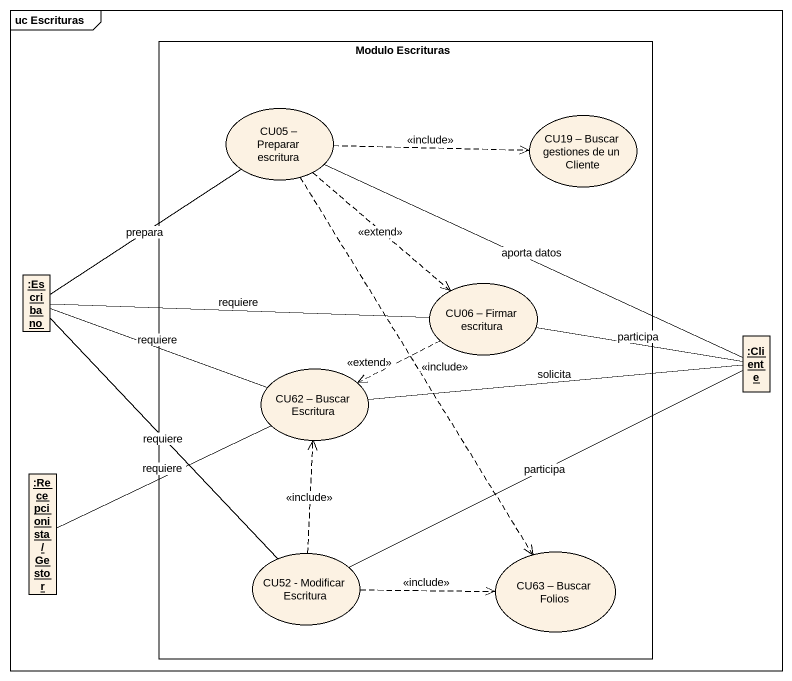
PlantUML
@startuml
mainframe uc Escrituras
allowmixing
hide circle
hide empty members
rectangle "Modulo Escrituras" as Modulo_Escrituras {
  usecase "CU05 – Preparar escritura" as CU05_Preparar_escritura
  usecase "CU19 – Buscar gestiones de un Cliente" as CU19_Buscar_gestiones_de_un
  usecase "CU06 – Firmar escritura" as CU06_Firmar_escritura
  usecase "CU62 – Buscar Escritura" as CU62_Buscar_Escritura
  usecase "CU52 - Modificar Escritura" as CU52_Modificar_Escritura
  usecase "CU63 – Buscar Folios" as CU63_Buscar_Folios
}
object ":Escribano" as Escribano
object ":Cliente" as Cliente
object ":Recepcionista / Gestor" as Recepcionista_Gestor
CU05_Preparar_escritura .right.> CU19_Buscar_gestiones_de_un : <<include>>
CU05_Preparar_escritura ..> CU06_Firmar_escritura : <<extend>>
CU05_Preparar_escritura ..> CU63_Buscar_Folios : <<include>>
Escribano -up- CU05_Preparar_escritura : prepara
Escribano -right- CU06_Firmar_escritura : requiere
Escribano -right- CU62_Buscar_Escritura : requiere
Escribano -- CU52_Modificar_Escritura : requiere
CU06_Firmar_escritura .left.> CU62_Buscar_Escritura : <<extend>>
Cliente -left- CU05_Preparar_escritura : aporta datos
Cliente -left- CU06_Firmar_escritura : participa
Cliente -left- CU62_Buscar_Escritura : solicita
Cliente -left- CU52_Modificar_Escritura : participa
Recepcionista_Gestor -right- CU62_Buscar_Escritura : requiere
CU52_Modificar_Escritura .up.> CU62_Buscar_Escritura : <<include>>
CU52_Modificar_Escritura .right.> CU63_Buscar_Folios : <<include>>
@enduml
